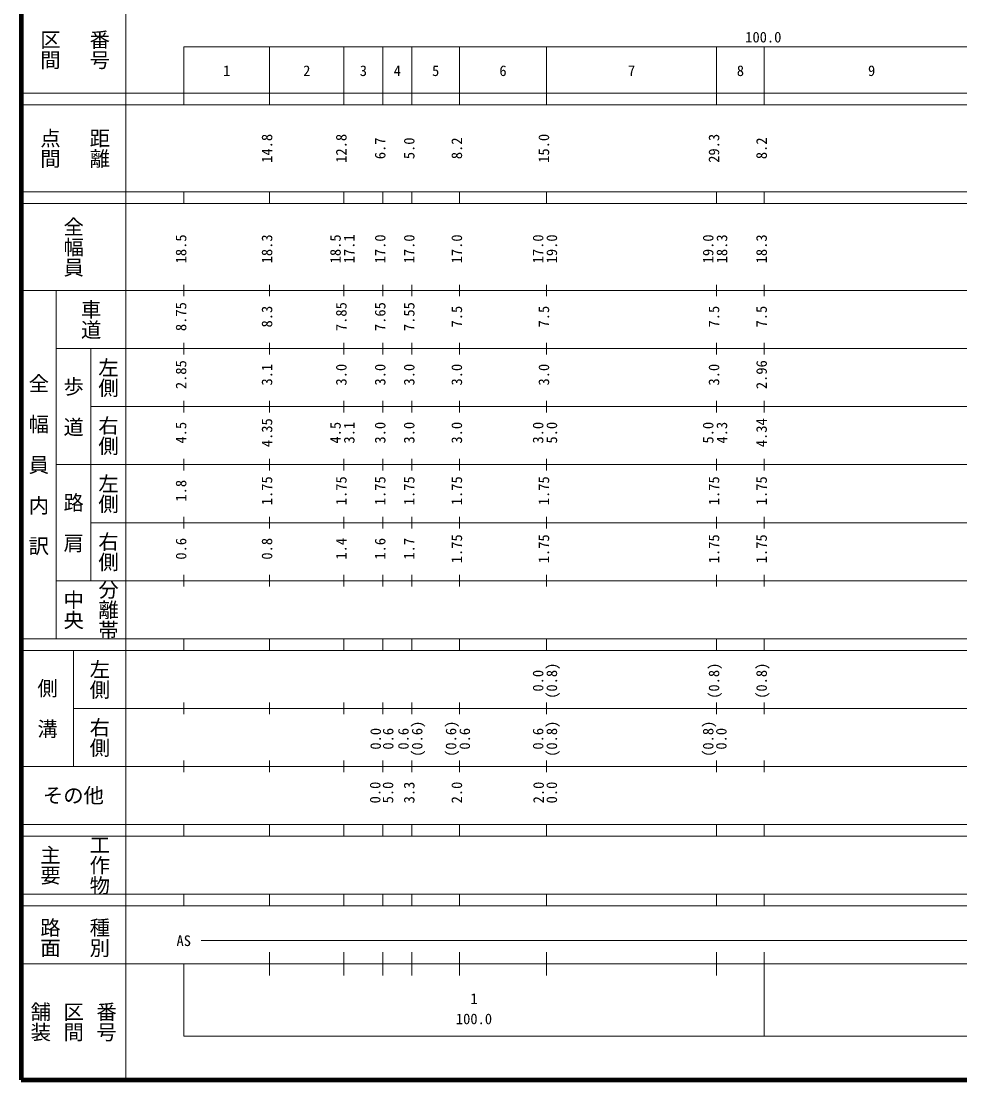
# Model space of a CAD drawing. Units: millimetres on the paper, enlarged 1000 times. Extents: x 40000 to 680000, y 20000 to 380000.
# Drawn here: x 40000 to 201695, y 20000 to 202409 of the extents above; entities that cross this region are included whole.
import ezdxf
from ezdxf.enums import TextEntityAlignment as Align

# ---------------------------------------------------------------- set-up
doc = ezdxf.new("R2010")
doc.units = ezdxf.units.MM
doc.header["$LTSCALE"] = 1000
doc.layers.add('M-TTL', color=2, linetype='Continuous', lineweight=140)
doc.layers.add('M-TTL-BAND', color=7, linetype='Continuous', lineweight=13)
doc.styles.add('@ＭＳ ゴシック', font='')
doc.styles.add('ＭＳ ゴシック', font='')
doc.styles.get('@ＭＳ ゴシック').set_extended_font_data('@MS Gothic')
doc.styles.get('ＭＳ ゴシック').set_extended_font_data('MS Gothic')

msp = doc.modelspace()

# ---------------------------------------------------------------- linework, layer by layer
at = {"layer": 'M-TTL'}
for p, q in [((40000, 380000), (40000, 20000)), ((40000, 20000), (680000, 20000))]:
    msp.add_line(p, q, dxfattribs=at)
at = {"layer": 'M-TTL-BAND'}
for p, q in [((58000, 370000), (58000, 20000)), ((68000, 198000), (579000, 198000)), ((68000, 198000), (68000, 188000)), ((82800, 188000), (82800, 198000)), ((95600, 188000), (95600, 198000)), ((102300, 188000), (102300, 198000)), ((107300, 188000), (107300, 198000)), ((115500, 188000), (115500, 198000)), ((130500, 188000), (130500, 198000)), ((159800, 188000), (159800, 198000)), ((168000, 188000), (168000, 198000)), ((40000, 190000), (579000, 190000)), ((40000, 188000), (579000, 188000)), ((40000, 173000), (579000, 173000)), ((68000, 171000), (68000, 173000)), ((82800, 171000), (82800, 173000)), ((95600, 171000), (95600, 173000)), ((102300, 171000), (102300, 173000)), ((107300, 171000), (107300, 173000)), ((115500, 171000), (115500, 173000)), ((130500, 171000), (130500, 173000)), ((159800, 171000), (159800, 173000)), ((168000, 171000), (168000, 173000)), ((40000, 171000), (579000, 171000)), ((68000, 155000), (68000, 157000)), ((82800, 155000), (82800, 157000)), ((95600, 155000), (95600, 157000)), ((102300, 155000), (102300, 157000)), ((107300, 155000), (107300, 157000)), ((115500, 155000), (115500, 157000)), ((130500, 155000), (130500, 157000)), ((159800, 155000), (159800, 157000)), ((168000, 155000), (168000, 157000)), ((40000, 156000), (579000, 156000)), ((46000, 96000), (46000, 156000)), ((46000, 146000), (579000, 146000)), ((52000, 146000), (52000, 106000)), ((68000, 145000), (68000, 147000)), ((82800, 145000), (82800, 147000)), ((95600, 145000), (95600, 147000)), ((102300, 145000), (102300, 147000)), ((107300, 145000), (107300, 147000)), ((115500, 145000), (115500, 147000)), ((130500, 145000), (130500, 147000)), ((159800, 145000), (159800, 147000)), ((168000, 145000), (168000, 147000)), ((68000, 135000), (68000, 137000)), ((82800, 135000), (82800, 137000)), ((95600, 135000), (95600, 137000)), ((102300, 135000), (102300, 137000)), ((107300, 135000), (107300, 137000)), ((115500, 135000), (115500, 137000)), ((130500, 135000), (130500, 137000)), ((159800, 135000), (159800, 137000)), ((168000, 135000), (168000, 137000)), ((52000, 136000), (579000, 136000)), ((46000, 126000), (579000, 126000)), ((68000, 125000), (68000, 127000)), ((82800, 125000), (82800, 127000)), ((95600, 125000), (95600, 127000)), ((102300, 125000), (102300, 127000)), ((107300, 125000), (107300, 127000)), ((115500, 125000), (115500, 127000)), ((130500, 125000), (130500, 127000)), ((159800, 125000), (159800, 127000)), ((168000, 125000), (168000, 127000)), ((68000, 115000), (68000, 117000)), ((82800, 115000), (82800, 117000)), ((95600, 115000), (95600, 117000)), ((102300, 115000), (102300, 117000)), ((107300, 115000), (107300, 117000)), ((115500, 115000), (115500, 117000)), ((130500, 115000), (130500, 117000)), ((159800, 115000), (159800, 117000)), ((168000, 115000), (168000, 117000)), ((52000, 116000), (579000, 116000)), ((46000, 106000), (579000, 106000)), ((68000, 105000), (68000, 107000)), ((82800, 105000), (82800, 107000)), ((95600, 105000), (95600, 107000)), ((102300, 105000), (102300, 107000)), ((107300, 105000), (107300, 107000)), ((115500, 105000), (115500, 107000)), ((130500, 105000), (130500, 107000)), ((159800, 105000), (159800, 107000)), ((168000, 105000), (168000, 107000)), ((40000, 96000), (579000, 96000)), ((68000, 94000), (68000, 96000)), ((82800, 94000), (82800, 96000)), ((95600, 94000), (95600, 96000)), ((102300, 94000), (102300, 96000)), ((107300, 94000), (107300, 96000)), ((115500, 94000), (115500, 96000)), ((130500, 94000), (130500, 96000)), ((159800, 94000), (159800, 96000)), ((168000, 94000), (168000, 96000)), ((40000, 94000), (579000, 94000)), ((49000, 94000), (49000, 74000)), ((49000, 84000), (579000, 84000)), ((68000, 83000), (68000, 85000)), ((82800, 83000), (82800, 85000)), ((95600, 83000), (95600, 85000)), ((102300, 83000), (102300, 85000)), ((107300, 83000), (107300, 85000)), ((115500, 83000), (115500, 85000)), ((130500, 83000), (130500, 85000)), ((159800, 83000), (159800, 85000)), ((168000, 83000), (168000, 85000)), ((68000, 73000), (68000, 75000)), ((82800, 73000), (82800, 75000)), ((95600, 73000), (95600, 75000)), ((102300, 73000), (102300, 75000)), ((107300, 73000), (107300, 75000)), ((115500, 73000), (115500, 75000)), ((130500, 73000), (130500, 75000)), ((159800, 73000), (159800, 75000)), ((168000, 73000), (168000, 75000)), ((40000, 74000), (579000, 74000)), ((40000, 64000), (579000, 64000)), ((68000, 62000), (68000, 64000)), ((82800, 62000), (82800, 64000)), ((95600, 62000), (95600, 64000)), ((102300, 62000), (102300, 64000)), ((107300, 62000), (107300, 64000)), ((115500, 62000), (115500, 64000)), ((130500, 62000), (130500, 64000)), ((159800, 62000), (159800, 64000)), ((168000, 62000), (168000, 64000)), ((40000, 62000), (579000, 62000)), ((40000, 52000), (579000, 52000)), ((68000, 50000), (68000, 52000)), ((82800, 50000), (82800, 52000)), ((95600, 50000), (95600, 52000)), ((102300, 50000), (102300, 52000)), ((107300, 50000), (107300, 52000)), ((115500, 50000), (115500, 52000)), ((130500, 50000), (130500, 52000)), ((159800, 50000), (159800, 52000)), ((168000, 50000), (168000, 52000)), ((40000, 50000), (579000, 50000)), ((71000, 44000), (565000, 44000)), ((82800, 38000), (82800, 42000)), ((95600, 38000), (95600, 42000)), ((102300, 38000), (102300, 42000)), ((107300, 38000), (107300, 42000)), ((115500, 38000), (115500, 42000)), ((130500, 38000), (130500, 42000)), ((159800, 38000), (159800, 42000)), ((168000, 27500), (168000, 42000)), ((40000, 40000), (579000, 40000)), ((68000, 40000), (68000, 27500)), ((68000, 27500), (579000, 27500))]:
    msp.add_line(p, q, dxfattribs=at)

# ---------------------------------------------------------------- texts
at = {"layer": 'M-TTL-BAND', "style": '@ＭＳ ゴシック'}
for s, p in [('番号', (53500, 197500)), ('区間', (45000, 197500)), ('点間', (45000, 180500)), ('距離', (53500, 180500)), ('全幅員', (49000, 163500)), ('車道', (52000, 151000)), ('左側', (55000, 141000)), ('全\u3000幅\u3000員\u3000内\u3000訳', (43000, 126000)), ('歩\u3000道', (49000, 136000)), ('右側', (55000, 131000)), ('左側', (55000, 121000)), ('路\u3000肩', (49000, 116000)), ('右側', (55000, 111000)), ('分離帯', (55000, 101000)), ('中央', (49000, 101000)), ('左側', (53500, 89000)), ('側\u3000溝', (44500, 84000)), ('右側', (53500, 79000)), ('主要', (45000, 57000)), ('工作物', (53500, 57000)), ('路面', (45000, 44500)), ('種別', (53500, 44500)), ('舗装', (43333, 30000)), ('区間', (49000, 30000)), ('番号', (54667, 30000))]:
    msp.add_text(s, height=2566, rotation=270, dxfattribs=at).set_placement(p, align=Align.MIDDLE_CENTER)
at = {"layer": 'M-TTL-BAND', "style": 'ＭＳ ゴシック'}
for s, p in [('100.0', (167844, 198195)), ('1', (75400, 192405)), ('2', (89200, 192405)), ('3', (98950, 192405)), ('4', (104800, 192405)), ('5', (111400, 192405)), ('6', (123000, 192405)), ('7', (145150, 192405)), ('8', (163900, 192405)), ('9', (186500, 192405)), ('AS', (68000, 42500)), ('1', (118000, 32523)), ('100.0', (118000, 29033))]:
    msp.add_text(s, height=1833, dxfattribs=at).set_placement(p, align=Align.BOTTOM_CENTER)
for s, p in [('14.8', (83800, 180500)), ('12.8', (96600, 180500)), ('15.0', (131500, 180500)), ('29.3', (160800, 180500)), ('6.7', (103300, 180500)), ('5.0', (108300, 180500)), ('8.2', (116500, 180500)), ('8.2', (169000, 180500)), ('18.5', (69000, 163174)), ('18.3', (83800, 163174)), ('18.5', (95600, 163174)), ('17.1', (97970, 163174)), ('17.0', (103300, 163174)), ('17.0', (108300, 163174)), ('17.0', (116500, 163174)), ('17.0', (130500, 163174)), ('19.0', (132870, 163174)), ('19.0', (159800, 163174)), ('18.3', (162170, 163174)), ('18.3', (169000, 163174)), ('8.75', (69000, 151500)), ('7.85', (96600, 151500)), ('7.65', (103300, 151500)), ('7.55', (108300, 151500)), ('8.3', (83800, 151500)), ('7.5', (116500, 151500)), ('7.5', (131500, 151500)), ('7.5', (160800, 151500)), ('7.5', (169000, 151500)), ('2.85', (69000, 141500)), ('3.1', (83800, 141500)), ('3.0', (96600, 141500)), ('3.0', (103300, 141500)), ('3.0', (108300, 141500)), ('3.0', (116500, 141500)), ('3.0', (131500, 141500)), ('3.0', (160800, 141500)), ('2.96', (169000, 141500)), ('4.5', (69000, 131500)), ('4.35', (83800, 131500)), ('4.5', (95600, 131500)), ('3.1', (97970, 131500)), ('3.0', (103300, 131500)), ('3.0', (108300, 131500)), ('3.0', (116500, 131500)), ('3.0', (130500, 131500)), ('5.0', (132870, 131500)), ('5.0', (159800, 131500)), ('4.3', (162170, 131500)), ('4.34', (169000, 131500)), ('1.8', (69000, 121500)), ('1.75', (83800, 121500)), ('1.75', (96600, 121500)), ('1.75', (103300, 121500)), ('1.75', (108300, 121500)), ('1.75', (116500, 121500)), ('1.75', (131500, 121500)), ('1.75', (160800, 121500)), ('1.75', (169000, 121500)), ('0.6', (69000, 111500)), ('0.8', (83800, 111500)), ('1.4', (96600, 111500)), ('1.6', (103300, 111500)), ('1.7', (108300, 111500)), ('1.75', (116500, 111500)), ('1.75', (131500, 111500)), ('1.75', (160800, 111500)), ('1.75', (169000, 111500)), ('(0.8)', (132870, 88764)), ('(0.8)', (160800, 88764)), ('(0.8)', (169000, 88764)), ('0.0', (130500, 88764)), ('0.0', (102519, 78764)), ('0.6', (104670, 78764)), ('0.6', (107300, 78764)), ('(0.6)', (109670, 78764)), ('(0.6)', (115500, 78764)), ('0.6', (117870, 78764)), ('0.6', (130500, 78764)), ('(0.8)', (132870, 78764)), ('(0.8)', (159800, 78764)), ('0.0', (162060, 78764)), ('0.0', (102435, 69500)), ('5.0', (104642, 69500)), ('3.3', (108300, 69500)), ('2.0', (116500, 69500)), ('2.0', (130586, 69500)), ('0.0', (132857, 69500))]:
    msp.add_text(s, height=1833, rotation=90, dxfattribs=at).set_placement(p, align=Align.BOTTOM_CENTER)
msp.add_text('その他', height=2566, dxfattribs=at).set_placement((49000, 69000), align=Align.MIDDLE_CENTER)

doc.saveas('drawing.dxf')
